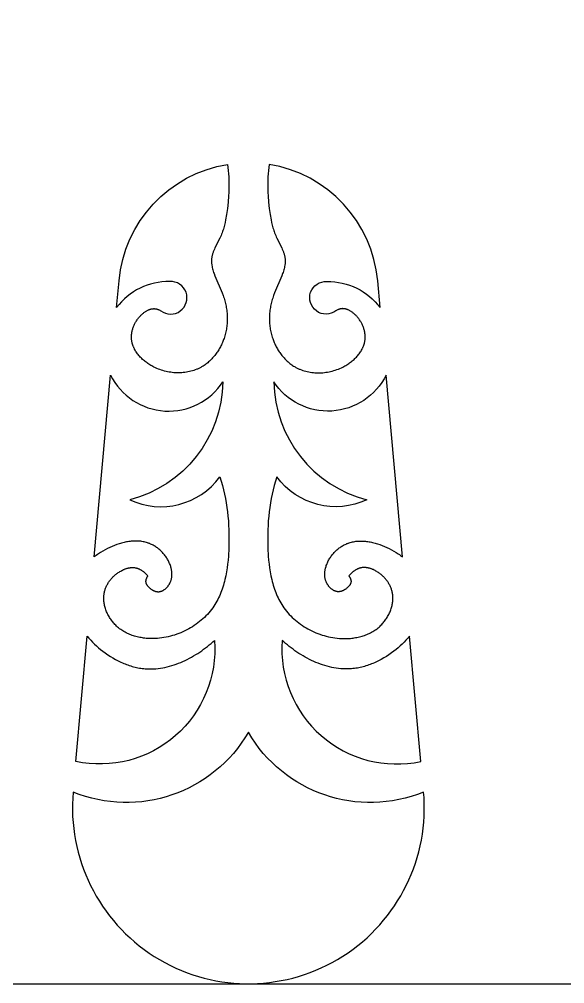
# Model space of a CAD drawing. Extents: x 55 to 271, y 60 to 279.
# Drawn here: x 150.4 to 179.8, y 59.8 to 111.8 of the extents above; entities that cross this region are included whole.
import ezdxf

# ---------------------------------------------------------------- set-up
doc = ezdxf.new("R2010")
doc.units = 0
doc.layers.get('0').update_dxf_attribs({"color": 1, "linetype": 'CONTINUOUS'})

msp = doc.modelspace()

# ---------------------------------------------------------------- linework, layer by layer
msp.add_lwpolyline([(54.848, 59.766), (270.707, 59.766), (270.707, 278.661), (54.848, 278.661)], close=True)
for points in [[(155.802, 97.673, -0.342621), (161.655, 103.96), (161.677, 103.792), (161.695, 103.624), (161.709, 103.454), (161.72, 103.285), (161.727, 103.115), (161.731, 102.945), (161.731, 102.775), (161.728, 102.604), (161.722, 102.434), (161.713, 102.264), (161.686, 101.924), (161.649, 101.586), (161.6, 101.249), (161.55, 100.963), (161.521, 100.822), (161.488, 100.68), (161.45, 100.54), (161.43, 100.47), (161.408, 100.401), (161.384, 100.332), (161.359, 100.263), (161.332, 100.194), (161.304, 100.126), (161.271, 100.051), (161.236, 99.977), (160.979, 99.464), (160.945, 99.391), (160.914, 99.318), (160.885, 99.246), (160.872, 99.209), (160.86, 99.173), (160.848, 99.136), (160.837, 99.1), (160.828, 99.063), (160.819, 99.027), (160.811, 98.99), (160.805, 98.953), (160.8, 98.922), (160.796, 98.891), (160.793, 98.86), (160.791, 98.829), (160.79, 98.798), (160.789, 98.767), (160.789, 98.736), (160.79, 98.704), (160.791, 98.673), (160.793, 98.642), (160.796, 98.61), (160.8, 98.579), (160.804, 98.548), (160.808, 98.516), (160.819, 98.453), (160.833, 98.39), (160.848, 98.326), (160.865, 98.263), (160.884, 98.199), (160.905, 98.135), (160.927, 98.071), (160.975, 97.943), (161.028, 97.813), (161.313, 97.158), (161.367, 97.025), (161.417, 96.891), (161.442, 96.819), (161.466, 96.746), (161.488, 96.674), (161.509, 96.601), (161.528, 96.528), (161.545, 96.455), (161.562, 96.382), (161.577, 96.308), (161.59, 96.235), (161.602, 96.162), (161.612, 96.089), (161.621, 96.015), (161.628, 95.942), (161.634, 95.869), (161.638, 95.795), (161.64, 95.722), (161.641, 95.649), (161.641, 95.576), (161.639, 95.503), (161.635, 95.43), (161.63, 95.358), (161.623, 95.285), (161.615, 95.213), (161.605, 95.141), (161.593, 95.069), (161.58, 94.998), (161.565, 94.926), (161.548, 94.855), (161.53, 94.784), (161.51, 94.714), (161.489, 94.644), (161.466, 94.574), (161.445, 94.516), (161.423, 94.459), (161.401, 94.402), (161.377, 94.345), (161.352, 94.289), (161.326, 94.233), (161.298, 94.177), (161.27, 94.122), (161.241, 94.068), (161.21, 94.014), (161.179, 93.961), (161.146, 93.908), (161.112, 93.856), (161.078, 93.805), (161.042, 93.755), (161.005, 93.705), (160.968, 93.656), (160.929, 93.609), (160.889, 93.562), (160.849, 93.516), (160.807, 93.471), (160.765, 93.427), (160.721, 93.384), (160.677, 93.342), (160.631, 93.301), (160.585, 93.262), (160.538, 93.223), (160.49, 93.186), (160.441, 93.151), (160.391, 93.116), (160.34, 93.083), (160.288, 93.051), (160.253, 93.031), (160.217, 93.011), (160.181, 92.991), (160.145, 92.973), (160.108, 92.955), (160.07, 92.937), (160.033, 92.921), (159.995, 92.905), (159.918, 92.874), (159.841, 92.847), (159.762, 92.822), (159.682, 92.8), (159.601, 92.78), (159.52, 92.763), (159.437, 92.748), (159.355, 92.736), (159.271, 92.726), (159.187, 92.72), (159.103, 92.715), (159.018, 92.713), (158.933, 92.714), (158.848, 92.717), (158.762, 92.723), (158.677, 92.732), (158.592, 92.743), (158.507, 92.756), (158.422, 92.772), (158.337, 92.79), (158.253, 92.811), (158.17, 92.835), (158.087, 92.861), (158.004, 92.889), (157.923, 92.92), (157.842, 92.954), (157.762, 92.99), (157.683, 93.028), (157.628, 93.057), (157.574, 93.086), (157.521, 93.117), (157.468, 93.149), (157.416, 93.182), (157.364, 93.216), (157.314, 93.251), (157.265, 93.287), (157.216, 93.325), (157.168, 93.363), (157.122, 93.402), (157.077, 93.442), (157.033, 93.484), (156.99, 93.526), (156.948, 93.569), (156.908, 93.612), (156.869, 93.657), (156.832, 93.703), (156.796, 93.749), (156.762, 93.796), (156.729, 93.844), (156.699, 93.893), (156.67, 93.942), (156.642, 93.992), (156.629, 94.017), (156.617, 94.043), (156.605, 94.068), (156.593, 94.094), (156.582, 94.12), (156.572, 94.146), (156.562, 94.172), (156.552, 94.198), (156.543, 94.225), (156.535, 94.251), (156.527, 94.278), (156.52, 94.305), (156.513, 94.332), (156.506, 94.359), (156.501, 94.387), (156.496, 94.414), (156.489, 94.455), (156.484, 94.496), (156.48, 94.538), (156.477, 94.58), (156.476, 94.621), (156.475, 94.663), (156.476, 94.705), (156.479, 94.748), (156.482, 94.79), (156.487, 94.832), (156.493, 94.874), (156.5, 94.917), (156.508, 94.959), (156.518, 95.001), (156.528, 95.043), (156.54, 95.085), (156.553, 95.126), (156.568, 95.168), (156.583, 95.209), (156.6, 95.25), (156.617, 95.291), (156.636, 95.332), (156.656, 95.372), (156.678, 95.412), (156.7, 95.451), (156.723, 95.49), (156.748, 95.529), (156.773, 95.567), (156.8, 95.605), (156.828, 95.642), (156.857, 95.679), (156.887, 95.715), (156.911, 95.742), (156.935, 95.769), (156.96, 95.795), (156.985, 95.821), (157.011, 95.846), (157.038, 95.871), (157.065, 95.895), (157.092, 95.919), (157.12, 95.942), (157.148, 95.964), (157.177, 95.985), (157.206, 96.005), (157.235, 96.025), (157.265, 96.043), (157.295, 96.061), (157.325, 96.077), (157.356, 96.093), (157.386, 96.107), (157.402, 96.114), (157.417, 96.12), (157.433, 96.126), (157.448, 96.132), (157.464, 96.137), (157.479, 96.142), (157.495, 96.147), (157.511, 96.152), (157.526, 96.156), (157.542, 96.159), (157.558, 96.163), (157.573, 96.166), (157.589, 96.169), (157.605, 96.171), (157.621, 96.173), (157.636, 96.174), (157.652, 96.176), (157.668, 96.176), (157.684, 96.177), (157.7, 96.177), (157.715, 96.176), (157.731, 96.175), (157.747, 96.174), (157.762, 96.172), (157.778, 96.17), (157.794, 96.168), (157.809, 96.165), (157.825, 96.161), (157.84, 96.157), (157.855, 96.153), (157.869, 96.149), (157.884, 96.144), (157.899, 96.138), (157.914, 96.133), (157.928, 96.127), (157.943, 96.121), (157.957, 96.114), (157.971, 96.107), (157.999, 96.093), (158.027, 96.078), (158.054, 96.062, 1.435159), (158.537, 97.642, 0.241668), (155.672, 96.231)], [(163.9, 103.96), (163.879, 103.792), (163.861, 103.624), (163.846, 103.454), (163.836, 103.285), (163.829, 103.115), (163.825, 102.945), (163.825, 102.775), (163.827, 102.604), (163.833, 102.434), (163.842, 102.264), (163.869, 101.924), (163.907, 101.586), (163.955, 101.249), (164.005, 100.963), (164.034, 100.822), (164.068, 100.68), (164.105, 100.54), (164.126, 100.47), (164.148, 100.401), (164.172, 100.332), (164.197, 100.263), (164.223, 100.194), (164.252, 100.126), (164.285, 100.051), (164.32, 99.977), (164.577, 99.464), (164.61, 99.391), (164.642, 99.318), (164.67, 99.246), (164.683, 99.209), (164.696, 99.173), (164.708, 99.136), (164.718, 99.1), (164.728, 99.063), (164.737, 99.027), (164.744, 98.99), (164.751, 98.953), (164.755, 98.922), (164.759, 98.891), (164.762, 98.86), (164.764, 98.829), (164.766, 98.798), (164.767, 98.767), (164.766, 98.736), (164.766, 98.704), (164.764, 98.673), (164.762, 98.642), (164.759, 98.61), (164.756, 98.579), (164.752, 98.548), (164.747, 98.516), (164.736, 98.453), (164.723, 98.39), (164.708, 98.326), (164.69, 98.263), (164.671, 98.199), (164.651, 98.135), (164.628, 98.071), (164.58, 97.943), (164.528, 97.813), (164.242, 97.158), (164.188, 97.025), (164.138, 96.891), (164.113, 96.819), (164.09, 96.746), (164.068, 96.674), (164.047, 96.601), (164.028, 96.528), (164.01, 96.455), (163.994, 96.382), (163.979, 96.308), (163.966, 96.235), (163.954, 96.162), (163.944, 96.089), (163.935, 96.015), (163.928, 95.942), (163.922, 95.869), (163.918, 95.795), (163.915, 95.722), (163.914, 95.649), (163.915, 95.576), (163.917, 95.503), (163.92, 95.43), (163.926, 95.358), (163.933, 95.285), (163.941, 95.213), (163.951, 95.141), (163.963, 95.069), (163.976, 94.998), (163.991, 94.926), (164.007, 94.855), (164.025, 94.784), (164.045, 94.714), (164.067, 94.644), (164.09, 94.574), (164.11, 94.516), (164.132, 94.459), (164.155, 94.402), (164.179, 94.345), (164.204, 94.289), (164.23, 94.233), (164.257, 94.177), (164.286, 94.122), (164.315, 94.068), (164.345, 94.014), (164.377, 93.961), (164.41, 93.908), (164.443, 93.856), (164.478, 93.805), (164.513, 93.755), (164.55, 93.705), (164.588, 93.656), (164.627, 93.609), (164.666, 93.562), (164.707, 93.516), (164.749, 93.471), (164.791, 93.427), (164.835, 93.384), (164.879, 93.342), (164.924, 93.301), (164.971, 93.262), (165.018, 93.223), (165.066, 93.186), (165.115, 93.151), (165.165, 93.116), (165.216, 93.083), (165.267, 93.051), (165.303, 93.031), (165.338, 93.011), (165.375, 92.991), (165.411, 92.973), (165.448, 92.955), (165.485, 92.937), (165.523, 92.921), (165.561, 92.905), (165.637, 92.874), (165.715, 92.847), (165.794, 92.822), (165.874, 92.8), (165.954, 92.78), (166.036, 92.763), (166.118, 92.748), (166.201, 92.736), (166.285, 92.726), (166.369, 92.72), (166.453, 92.715), (166.538, 92.713), (166.623, 92.714), (166.708, 92.717), (166.793, 92.723), (166.879, 92.732), (166.964, 92.743), (167.049, 92.756), (167.134, 92.772), (167.218, 92.79), (167.302, 92.811), (167.386, 92.835), (167.469, 92.861), (167.551, 92.889), (167.633, 92.92), (167.714, 92.954), (167.794, 92.99), (167.873, 93.028), (167.927, 93.057), (167.982, 93.086), (168.035, 93.117), (168.088, 93.149), (168.14, 93.182), (168.191, 93.216), (168.242, 93.251), (168.291, 93.287), (168.34, 93.325), (168.387, 93.363), (168.434, 93.402), (168.479, 93.442), (168.523, 93.484), (168.566, 93.526), (168.607, 93.569), (168.648, 93.612), (168.686, 93.657), (168.724, 93.703), (168.759, 93.749), (168.794, 93.796), (168.826, 93.844), (168.857, 93.893), (168.886, 93.942), (168.913, 93.992), (168.926, 94.017), (168.939, 94.043), (168.951, 94.068), (168.962, 94.094), (168.973, 94.12), (168.984, 94.146), (168.994, 94.172), (169.003, 94.198), (169.012, 94.225), (169.021, 94.251), (169.029, 94.278), (169.036, 94.305), (169.043, 94.332), (169.049, 94.359), (169.055, 94.387), (169.06, 94.414), (169.066, 94.455), (169.072, 94.496), (169.076, 94.538), (169.078, 94.58), (169.08, 94.621), (169.08, 94.663), (169.079, 94.705), (169.077, 94.748), (169.073, 94.79), (169.069, 94.832), (169.063, 94.874), (169.056, 94.917), (169.047, 94.959), (169.038, 95.001), (169.027, 95.043), (169.015, 95.085), (169.002, 95.126), (168.988, 95.168), (168.972, 95.209), (168.956, 95.25), (168.938, 95.291), (168.919, 95.332), (168.899, 95.372), (168.878, 95.412), (168.856, 95.451), (168.832, 95.49), (168.808, 95.529), (168.782, 95.567), (168.755, 95.605), (168.728, 95.642), (168.699, 95.679), (168.669, 95.715), (168.645, 95.742), (168.621, 95.769), (168.596, 95.795), (168.57, 95.821), (168.544, 95.846), (168.518, 95.871), (168.491, 95.895), (168.463, 95.919), (168.436, 95.942), (168.407, 95.964), (168.379, 95.985), (168.35, 96.005), (168.32, 96.025), (168.291, 96.043), (168.261, 96.061), (168.231, 96.077), (168.2, 96.093), (168.169, 96.107), (168.154, 96.114), (168.139, 96.12), (168.123, 96.126), (168.107, 96.132), (168.092, 96.137), (168.076, 96.142), (168.061, 96.147), (168.045, 96.152), (168.029, 96.156), (168.014, 96.159), (167.998, 96.163), (167.982, 96.166), (167.966, 96.169), (167.951, 96.171), (167.935, 96.173), (167.919, 96.174), (167.903, 96.176), (167.888, 96.176), (167.872, 96.177), (167.856, 96.177), (167.84, 96.176), (167.825, 96.175), (167.809, 96.174), (167.793, 96.172), (167.778, 96.17), (167.762, 96.168), (167.746, 96.165), (167.731, 96.161), (167.716, 96.157), (167.701, 96.153), (167.686, 96.149), (167.671, 96.144), (167.657, 96.138), (167.642, 96.133), (167.627, 96.127), (167.613, 96.121), (167.599, 96.114), (167.584, 96.107), (167.556, 96.093), (167.529, 96.078), (167.502, 96.062, -1.435159), (167.018, 97.642, -0.241668), (169.883, 96.231), (169.754, 97.673, 0.342621)], [(155.346, 92.594, 0.580389), (161.408, 92.235, -0.336677), (156.378, 85.866, 0.356742), (161.244, 87.106), (161.317, 86.875), (161.383, 86.642), (161.442, 86.409), (161.496, 86.174), (161.544, 85.937), (161.586, 85.7), (161.623, 85.461), (161.654, 85.221), (161.68, 84.98), (161.701, 84.737), (161.716, 84.494), (161.727, 84.249), (161.733, 84.003), (161.734, 83.756), (161.731, 83.509), (161.724, 83.26), (161.7, 82.831), (161.682, 82.616), (161.66, 82.402), (161.633, 82.189), (161.6, 81.977), (161.561, 81.768), (161.515, 81.561), (161.49, 81.458), (161.463, 81.356), (161.434, 81.255), (161.403, 81.155), (161.37, 81.056), (161.335, 80.958), (161.298, 80.861), (161.258, 80.765), (161.216, 80.67), (161.172, 80.576), (161.126, 80.483), (161.077, 80.392), (161.026, 80.302), (160.972, 80.214), (160.916, 80.127), (160.857, 80.042), (160.789, 79.95), (160.719, 79.861), (160.645, 79.774), (160.568, 79.689), (160.489, 79.606), (160.407, 79.525), (160.322, 79.446), (160.235, 79.37), (160.145, 79.296), (160.053, 79.224), (159.958, 79.155), (159.862, 79.088), (159.763, 79.024), (159.663, 78.963), (159.56, 78.904), (159.456, 78.848), (159.35, 78.795), (159.243, 78.745), (159.134, 78.698), (159.024, 78.654), (158.912, 78.613), (158.8, 78.575), (158.686, 78.54), (158.571, 78.509), (158.456, 78.48), (158.34, 78.456), (158.223, 78.434), (158.105, 78.416), (157.988, 78.402), (157.869, 78.391), (157.751, 78.384), (157.632, 78.381), (157.56, 78.381), (157.488, 78.382), (157.416, 78.385), (157.345, 78.389), (157.273, 78.394), (157.202, 78.402), (157.131, 78.41), (157.06, 78.42), (156.99, 78.432), (156.92, 78.445), (156.85, 78.459), (156.781, 78.475), (156.713, 78.493), (156.645, 78.513), (156.577, 78.534), (156.511, 78.556), (156.445, 78.58), (156.38, 78.606), (156.315, 78.634), (156.252, 78.663), (156.189, 78.694), (156.128, 78.726), (156.067, 78.761), (156.007, 78.797), (155.949, 78.835), (155.892, 78.874), (155.836, 78.916), (155.781, 78.959), (155.727, 79.004), (155.675, 79.051), (155.624, 79.099), (155.575, 79.15), (155.536, 79.192), (155.498, 79.236), (155.461, 79.281), (155.425, 79.326), (155.39, 79.373), (155.356, 79.421), (155.324, 79.47), (155.293, 79.519), (155.263, 79.57), (155.234, 79.621), (155.207, 79.673), (155.181, 79.725), (155.156, 79.779), (155.133, 79.832), (155.111, 79.887), (155.091, 79.941), (155.073, 79.996), (155.056, 80.052), (155.04, 80.108), (155.027, 80.164), (155.015, 80.22), (155.004, 80.277), (154.996, 80.333), (154.989, 80.39), (154.984, 80.446), (154.981, 80.503), (154.98, 80.559), (154.981, 80.587), (154.981, 80.615), (154.982, 80.643), (154.984, 80.671), (154.986, 80.699), (154.989, 80.727), (154.992, 80.755), (154.996, 80.783), (155, 80.81), (155.005, 80.838), (155.014, 80.882), (155.024, 80.925), (155.036, 80.969), (155.048, 81.012), (155.062, 81.054), (155.078, 81.097), (155.094, 81.139), (155.112, 81.18), (155.131, 81.221), (155.151, 81.262), (155.173, 81.302), (155.195, 81.341), (155.219, 81.38), (155.243, 81.419), (155.269, 81.457), (155.296, 81.494), (155.324, 81.531), (155.352, 81.567), (155.382, 81.603), (155.413, 81.638), (155.444, 81.672), (155.477, 81.705), (155.51, 81.738), (155.544, 81.77), (155.579, 81.801), (155.615, 81.831), (155.651, 81.861), (155.689, 81.889), (155.727, 81.917), (155.765, 81.944), (155.805, 81.97), (155.845, 81.995), (155.895, 82.025), (155.946, 82.053), (155.998, 82.079), (156.05, 82.103), (156.076, 82.115), (156.103, 82.126), (156.13, 82.136), (156.156, 82.146), (156.183, 82.155), (156.21, 82.164), (156.237, 82.172), (156.265, 82.179), (156.292, 82.186), (156.319, 82.192), (156.346, 82.198), (156.373, 82.202), (156.401, 82.206), (156.428, 82.21), (156.455, 82.212), (156.482, 82.214), (156.51, 82.215), (156.537, 82.215), (156.564, 82.215), (156.591, 82.213), (156.618, 82.211), (156.645, 82.208), (156.671, 82.204), (156.698, 82.199), (156.722, 82.194), (156.745, 82.188), (156.769, 82.181), (156.792, 82.174), (156.815, 82.166), (156.838, 82.157), (156.861, 82.148), (156.884, 82.138), (156.907, 82.127), (156.929, 82.116), (156.951, 82.105), (156.973, 82.092), (156.995, 82.08), (157.016, 82.067), (157.038, 82.053), (157.059, 82.039), (157.08, 82.024), (157.1, 82.009), (157.12, 81.994), (157.14, 81.978), (157.16, 81.962), (157.18, 81.946), (157.217, 81.912), (157.254, 81.877), (157.289, 81.841), (157.323, 81.804), (157.356, 81.767), (157.343, 81.749), (157.33, 81.73), (157.318, 81.711), (157.307, 81.692), (157.301, 81.682), (157.296, 81.672), (157.29, 81.661), (157.285, 81.651), (157.281, 81.641), (157.276, 81.63), (157.272, 81.619), (157.268, 81.609), (157.264, 81.598), (157.26, 81.587), (157.257, 81.577), (157.254, 81.566), (157.251, 81.555), (157.248, 81.544), (157.246, 81.533), (157.244, 81.522), (157.242, 81.511), (157.241, 81.501), (157.24, 81.49), (157.239, 81.479), (157.239, 81.468), (157.239, 81.458), (157.239, 81.452), (157.24, 81.447), (157.24, 81.442), (157.24, 81.436), (157.241, 81.431), (157.242, 81.425), (157.243, 81.42), (157.244, 81.414), (157.245, 81.409), (157.246, 81.403), (157.247, 81.398), (157.248, 81.392), (157.25, 81.387), (157.251, 81.381), (157.255, 81.371), (157.258, 81.36), (157.262, 81.349), (157.267, 81.339), (157.272, 81.329), (157.277, 81.318), (157.282, 81.308), (157.288, 81.298), (157.294, 81.288), (157.3, 81.278), (157.307, 81.268), (157.314, 81.258), (157.321, 81.249), (157.328, 81.239), (157.336, 81.23), (157.344, 81.22), (157.352, 81.211), (157.368, 81.192), (157.386, 81.175), (157.403, 81.157), (157.422, 81.14), (157.441, 81.123), (157.468, 81.099), (157.497, 81.077), (157.526, 81.055), (157.555, 81.035), (157.57, 81.025), (157.585, 81.015), (157.6, 81.006), (157.615, 80.997), (157.631, 80.989), (157.646, 80.981), (157.662, 80.973), (157.677, 80.965), (157.693, 80.958), (157.709, 80.952), (157.725, 80.946), (157.741, 80.94), (157.757, 80.935), (157.773, 80.93), (157.789, 80.926), (157.805, 80.922), (157.821, 80.918), (157.837, 80.915), (157.853, 80.913), (157.869, 80.911), (157.885, 80.91), (157.902, 80.909), (157.91, 80.909), (157.918, 80.909), (157.926, 80.909), (157.934, 80.909), (157.945, 80.91), (157.957, 80.911), (157.968, 80.912), (157.98, 80.913), (157.991, 80.915), (158.002, 80.917), (158.014, 80.919), (158.025, 80.922), (158.036, 80.925), (158.048, 80.928), (158.059, 80.931), (158.07, 80.935), (158.081, 80.939), (158.092, 80.943), (158.103, 80.947), (158.114, 80.951), (158.125, 80.956), (158.136, 80.961), (158.147, 80.966), (158.158, 80.972), (158.169, 80.978), (158.18, 80.983), (158.201, 80.996), (158.222, 81.009), (158.243, 81.023), (158.263, 81.037), (158.283, 81.053), (158.303, 81.069), (158.322, 81.085), (158.341, 81.103), (158.36, 81.121), (158.378, 81.139), (158.395, 81.158), (158.412, 81.177), (158.429, 81.197), (158.445, 81.217), (158.461, 81.238), (158.476, 81.259), (158.491, 81.28), (158.505, 81.302), (158.518, 81.324), (158.531, 81.346), (158.543, 81.368), (158.556, 81.395), (158.569, 81.422), (158.581, 81.449), (158.592, 81.476), (158.601, 81.504), (158.61, 81.531), (158.619, 81.559), (158.626, 81.587), (158.633, 81.615), (158.638, 81.644), (158.643, 81.672), (158.647, 81.7), (158.651, 81.729), (158.653, 81.758), (158.655, 81.786), (158.656, 81.815), (158.657, 81.844), (158.656, 81.873), (158.655, 81.902), (158.654, 81.931), (158.652, 81.96), (158.649, 81.989), (158.645, 82.017), (158.641, 82.046), (158.636, 82.075), (158.631, 82.104), (158.625, 82.132), (158.619, 82.161), (158.612, 82.189), (158.604, 82.218), (158.588, 82.274), (158.571, 82.326), (158.553, 82.376), (158.533, 82.427), (158.512, 82.476), (158.489, 82.525), (158.465, 82.574), (158.439, 82.622), (158.413, 82.669), (158.384, 82.715), (158.355, 82.76), (158.324, 82.805), (158.292, 82.849), (158.259, 82.892), (158.225, 82.934), (158.19, 82.976), (158.153, 83.016), (158.116, 83.055), (158.078, 83.093), (158.039, 83.131), (157.998, 83.167), (157.957, 83.202), (157.916, 83.235), (157.873, 83.268), (157.83, 83.3), (157.785, 83.33), (157.741, 83.359), (157.695, 83.386), (157.649, 83.412), (157.603, 83.437), (157.555, 83.461), (157.508, 83.483), (157.46, 83.503), (157.43, 83.515), (157.401, 83.526), (157.371, 83.537), (157.341, 83.547), (157.281, 83.566), (157.22, 83.582), (157.159, 83.596), (157.097, 83.609), (157.035, 83.619), (156.972, 83.628), (156.909, 83.634), (156.846, 83.639), (156.782, 83.642), (156.718, 83.643), (156.654, 83.643), (156.59, 83.64), (156.525, 83.636), (156.461, 83.631), (156.396, 83.624), (156.331, 83.615), (156.267, 83.605), (156.202, 83.593), (156.137, 83.58), (156.072, 83.566), (156.008, 83.55), (155.943, 83.533), (155.879, 83.515), (155.814, 83.495), (155.687, 83.453), (155.56, 83.406), (155.435, 83.356), (155.305, 83.298), (155.177, 83.237), (155.051, 83.171), (154.928, 83.102), (154.808, 83.029), (154.749, 82.99), (154.69, 82.951), (154.633, 82.912), (154.576, 82.871), (154.521, 82.829), (154.466, 82.786)], [(170.21, 92.594, -0.580389), (164.147, 92.235, 0.336677), (169.177, 85.866, -0.356742), (164.311, 87.106), (164.239, 86.875), (164.173, 86.642), (164.113, 86.409), (164.059, 86.174), (164.011, 85.937), (163.969, 85.7), (163.933, 85.461), (163.901, 85.221), (163.875, 84.98), (163.855, 84.737), (163.839, 84.494), (163.828, 84.249), (163.823, 84.003), (163.821, 83.756), (163.824, 83.509), (163.832, 83.26), (163.855, 82.831), (163.873, 82.616), (163.895, 82.402), (163.923, 82.189), (163.956, 81.977), (163.995, 81.768), (164.04, 81.561), (164.065, 81.458), (164.093, 81.356), (164.122, 81.255), (164.153, 81.155), (164.186, 81.056), (164.221, 80.958), (164.258, 80.861), (164.297, 80.765), (164.339, 80.67), (164.383, 80.576), (164.429, 80.483), (164.478, 80.392), (164.53, 80.302), (164.583, 80.214), (164.64, 80.127), (164.699, 80.042), (164.766, 79.95), (164.837, 79.861), (164.911, 79.774), (164.987, 79.689), (165.067, 79.606), (165.149, 79.525), (165.233, 79.446), (165.321, 79.37), (165.411, 79.296), (165.503, 79.224), (165.597, 79.155), (165.694, 79.088), (165.792, 79.024), (165.893, 78.963), (165.995, 78.904), (166.1, 78.848), (166.205, 78.795), (166.313, 78.745), (166.422, 78.698), (166.532, 78.654), (166.643, 78.613), (166.756, 78.575), (166.869, 78.54), (166.984, 78.509), (167.1, 78.48), (167.216, 78.456), (167.333, 78.434), (167.45, 78.416), (167.568, 78.402), (167.686, 78.391), (167.805, 78.384), (167.924, 78.381), (167.995, 78.381), (168.067, 78.382), (168.139, 78.385), (168.211, 78.389), (168.282, 78.394), (168.354, 78.402), (168.425, 78.41), (168.495, 78.42), (168.566, 78.432), (168.636, 78.445), (168.705, 78.459), (168.775, 78.475), (168.843, 78.493), (168.911, 78.513), (168.978, 78.534), (169.045, 78.556), (169.111, 78.58), (169.176, 78.606), (169.24, 78.634), (169.304, 78.663), (169.366, 78.694), (169.428, 78.726), (169.489, 78.761), (169.548, 78.797), (169.607, 78.835), (169.664, 78.874), (169.72, 78.916), (169.775, 78.959), (169.828, 79.004), (169.881, 79.051), (169.932, 79.099), (169.981, 79.15), (170.02, 79.192), (170.058, 79.236), (170.095, 79.281), (170.131, 79.326), (170.166, 79.373), (170.199, 79.421), (170.232, 79.47), (170.263, 79.519), (170.293, 79.57), (170.322, 79.621), (170.349, 79.673), (170.375, 79.725), (170.399, 79.779), (170.423, 79.832), (170.444, 79.887), (170.464, 79.941), (170.483, 79.996), (170.5, 80.052), (170.515, 80.108), (170.529, 80.164), (170.541, 80.22), (170.551, 80.277), (170.56, 80.333), (170.566, 80.39), (170.571, 80.446), (170.574, 80.503), (170.575, 80.559), (170.575, 80.587), (170.574, 80.615), (170.573, 80.643), (170.571, 80.671), (170.569, 80.699), (170.567, 80.727), (170.563, 80.755), (170.56, 80.783), (170.555, 80.81), (170.551, 80.838), (170.542, 80.882), (170.532, 80.925), (170.52, 80.969), (170.507, 81.012), (170.493, 81.054), (170.478, 81.097), (170.461, 81.139), (170.443, 81.18), (170.424, 81.221), (170.404, 81.262), (170.383, 81.302), (170.36, 81.341), (170.337, 81.38), (170.312, 81.419), (170.286, 81.457), (170.26, 81.494), (170.232, 81.531), (170.203, 81.567), (170.174, 81.603), (170.143, 81.638), (170.111, 81.672), (170.079, 81.705), (170.046, 81.738), (170.012, 81.77), (169.977, 81.801), (169.941, 81.831), (169.904, 81.861), (169.867, 81.889), (169.829, 81.917), (169.79, 81.944), (169.751, 81.97), (169.711, 81.995), (169.661, 82.025), (169.61, 82.053), (169.558, 82.079), (169.506, 82.103), (169.479, 82.115), (169.453, 82.126), (169.426, 82.136), (169.399, 82.146), (169.372, 82.155), (169.345, 82.164), (169.318, 82.172), (169.291, 82.179), (169.264, 82.186), (169.237, 82.192), (169.209, 82.198), (169.182, 82.202), (169.155, 82.206), (169.128, 82.21), (169.1, 82.212), (169.073, 82.214), (169.046, 82.215), (169.019, 82.215), (168.992, 82.215), (168.965, 82.213), (168.938, 82.211), (168.911, 82.208), (168.884, 82.204), (168.858, 82.199), (168.834, 82.194), (168.81, 82.188), (168.787, 82.181), (168.764, 82.174), (168.74, 82.166), (168.717, 82.157), (168.694, 82.148), (168.672, 82.138), (168.649, 82.127), (168.627, 82.116), (168.605, 82.105), (168.583, 82.092), (168.561, 82.08), (168.539, 82.067), (168.518, 82.053), (168.497, 82.039), (168.476, 82.024), (168.455, 82.009), (168.435, 81.994), (168.415, 81.978), (168.395, 81.962), (168.376, 81.946), (168.338, 81.912), (168.301, 81.877), (168.266, 81.841), (168.232, 81.804), (168.2, 81.767), (168.213, 81.749), (168.225, 81.73), (168.238, 81.711), (168.249, 81.692), (168.255, 81.682), (168.26, 81.672), (168.265, 81.661), (168.27, 81.651), (168.275, 81.641), (168.279, 81.63), (168.284, 81.619), (168.288, 81.609), (168.292, 81.598), (168.296, 81.587), (168.299, 81.577), (168.302, 81.566), (168.305, 81.555), (168.307, 81.544), (168.31, 81.533), (168.312, 81.522), (168.313, 81.511), (168.315, 81.501), (168.316, 81.49), (168.316, 81.479), (168.317, 81.468), (168.316, 81.458), (168.316, 81.452), (168.316, 81.447), (168.316, 81.442), (168.315, 81.436), (168.315, 81.431), (168.314, 81.425), (168.313, 81.42), (168.312, 81.414), (168.311, 81.409), (168.31, 81.403), (168.309, 81.398), (168.307, 81.392), (168.306, 81.387), (168.304, 81.381), (168.301, 81.371), (168.297, 81.36), (168.293, 81.349), (168.289, 81.339), (168.284, 81.329), (168.279, 81.318), (168.273, 81.308), (168.268, 81.298), (168.262, 81.288), (168.255, 81.278), (168.249, 81.268), (168.242, 81.258), (168.235, 81.249), (168.227, 81.239), (168.22, 81.23), (168.212, 81.22), (168.204, 81.211), (168.187, 81.192), (168.17, 81.175), (168.152, 81.157), (168.134, 81.14), (168.115, 81.123), (168.087, 81.099), (168.059, 81.077), (168.03, 81.055), (168, 81.035), (167.986, 81.025), (167.971, 81.015), (167.955, 81.006), (167.94, 80.997), (167.925, 80.989), (167.909, 80.981), (167.894, 80.973), (167.878, 80.965), (167.862, 80.958), (167.847, 80.952), (167.831, 80.946), (167.815, 80.94), (167.799, 80.935), (167.783, 80.93), (167.767, 80.926), (167.751, 80.922), (167.735, 80.918), (167.719, 80.915), (167.703, 80.913), (167.686, 80.911), (167.67, 80.91), (167.654, 80.909), (167.646, 80.909), (167.638, 80.909), (167.63, 80.909), (167.622, 80.909), (167.61, 80.91), (167.599, 80.911), (167.587, 80.912), (167.576, 80.913), (167.565, 80.915), (167.553, 80.917), (167.542, 80.919), (167.531, 80.922), (167.519, 80.925), (167.508, 80.928), (167.497, 80.931), (167.485, 80.935), (167.474, 80.939), (167.463, 80.943), (167.452, 80.947), (167.441, 80.951), (167.43, 80.956), (167.419, 80.961), (167.408, 80.966), (167.397, 80.972), (167.387, 80.978), (167.376, 80.983), (167.355, 80.996), (167.334, 81.009), (167.313, 81.023), (167.293, 81.037), (167.273, 81.053), (167.253, 81.069), (167.234, 81.085), (167.215, 81.103), (167.196, 81.121), (167.178, 81.139), (167.16, 81.158), (167.143, 81.177), (167.126, 81.197), (167.11, 81.217), (167.095, 81.238), (167.079, 81.259), (167.065, 81.28), (167.051, 81.302), (167.037, 81.324), (167.025, 81.346), (167.013, 81.368), (166.999, 81.395), (166.987, 81.422), (166.975, 81.449), (166.964, 81.476), (166.954, 81.504), (166.945, 81.531), (166.937, 81.559), (166.93, 81.587), (166.923, 81.615), (166.917, 81.644), (166.912, 81.672), (166.908, 81.7), (166.905, 81.729), (166.902, 81.758), (166.901, 81.786), (166.899, 81.815), (166.899, 81.844), (166.899, 81.873), (166.9, 81.902), (166.902, 81.931), (166.904, 81.96), (166.907, 81.989), (166.91, 82.017), (166.915, 82.046), (166.919, 82.075), (166.925, 82.104), (166.93, 82.132), (166.937, 82.161), (166.944, 82.189), (166.951, 82.218), (166.967, 82.274), (166.984, 82.326), (167.003, 82.376), (167.022, 82.427), (167.044, 82.476), (167.066, 82.525), (167.091, 82.574), (167.116, 82.622), (167.143, 82.669), (167.171, 82.715), (167.201, 82.76), (167.231, 82.805), (167.263, 82.849), (167.296, 82.892), (167.331, 82.934), (167.366, 82.976), (167.402, 83.016), (167.439, 83.055), (167.478, 83.093), (167.517, 83.131), (167.557, 83.167), (167.598, 83.202), (167.64, 83.235), (167.683, 83.268), (167.726, 83.3), (167.77, 83.33), (167.815, 83.359), (167.86, 83.386), (167.906, 83.412), (167.953, 83.437), (168, 83.461), (168.048, 83.483), (168.096, 83.503), (168.125, 83.515), (168.155, 83.526), (168.185, 83.537), (168.215, 83.547), (168.275, 83.566), (168.336, 83.582), (168.397, 83.596), (168.459, 83.609), (168.521, 83.619), (168.584, 83.628), (168.647, 83.634), (168.71, 83.639), (168.773, 83.642), (168.837, 83.643), (168.901, 83.643), (168.966, 83.64), (169.03, 83.636), (169.095, 83.631), (169.159, 83.624), (169.224, 83.615), (169.289, 83.605), (169.354, 83.593), (169.419, 83.58), (169.483, 83.566), (169.548, 83.55), (169.613, 83.533), (169.677, 83.515), (169.741, 83.495), (169.869, 83.453), (169.995, 83.406), (170.12, 83.356), (170.251, 83.298), (170.379, 83.237), (170.504, 83.171), (170.628, 83.102), (170.748, 83.029), (170.807, 82.99), (170.865, 82.951), (170.923, 82.912), (170.979, 82.871), (171.035, 82.829), (171.09, 82.786)], [(154.083, 78.516), (154.176, 78.405), (154.273, 78.296), (154.374, 78.19), (154.479, 78.087), (154.587, 77.987), (154.698, 77.89), (154.812, 77.796), (154.928, 77.705), (155.061, 77.606), (155.196, 77.512), (155.334, 77.422), (155.474, 77.337), (155.616, 77.256), (155.761, 77.18), (155.907, 77.109), (155.981, 77.076), (156.055, 77.044), (156.13, 77.013), (156.206, 76.984), (156.281, 76.957), (156.357, 76.931), (156.434, 76.906), (156.51, 76.883), (156.587, 76.862), (156.665, 76.842), (156.742, 76.824), (156.82, 76.808), (156.898, 76.793), (156.976, 76.78), (157.055, 76.769), (157.134, 76.76), (157.213, 76.753), (157.292, 76.747), (157.353, 76.744), (157.415, 76.742), (157.477, 76.742), (157.539, 76.742), (157.601, 76.744), (157.663, 76.746), (157.787, 76.755), (157.911, 76.767), (158.035, 76.784), (158.158, 76.805), (158.282, 76.829), (158.405, 76.858), (158.528, 76.89), (158.65, 76.925), (158.772, 76.964), (158.893, 77.006), (159.013, 77.051), (159.132, 77.1), (159.251, 77.151), (159.368, 77.205), (159.484, 77.262), (159.6, 77.322), (159.714, 77.384), (159.826, 77.449), (159.937, 77.516), (160.047, 77.585), (160.155, 77.656), (160.261, 77.729), (160.366, 77.804), (160.468, 77.881), (160.569, 77.959), (160.668, 78.039), (160.764, 78.121), (160.859, 78.203), (160.951, 78.287, -0.50165), (153.476, 71.754)], [(171.473, 78.516), (171.38, 78.405), (171.282, 78.296), (171.181, 78.19), (171.076, 78.087), (170.968, 77.987), (170.857, 77.89), (170.744, 77.796), (170.627, 77.705), (170.495, 77.606), (170.36, 77.512), (170.222, 77.422), (170.082, 77.337), (169.939, 77.256), (169.795, 77.18), (169.648, 77.109), (169.575, 77.076), (169.5, 77.044), (169.425, 77.013), (169.35, 76.984), (169.274, 76.957), (169.198, 76.931), (169.122, 76.906), (169.045, 76.883), (168.968, 76.862), (168.891, 76.842), (168.813, 76.824), (168.736, 76.808), (168.657, 76.793), (168.579, 76.78), (168.501, 76.769), (168.422, 76.76), (168.343, 76.753), (168.264, 76.747), (168.202, 76.744), (168.14, 76.742), (168.079, 76.742), (168.017, 76.742), (167.955, 76.744), (167.893, 76.746), (167.769, 76.755), (167.645, 76.767), (167.521, 76.784), (167.397, 76.805), (167.274, 76.829), (167.151, 76.858), (167.028, 76.89), (166.906, 76.925), (166.784, 76.964), (166.663, 77.006), (166.543, 77.051), (166.423, 77.1), (166.305, 77.151), (166.188, 77.205), (166.071, 77.262), (165.956, 77.322), (165.842, 77.384), (165.73, 77.449), (165.618, 77.516), (165.509, 77.585), (165.401, 77.656), (165.294, 77.729), (165.19, 77.804), (165.087, 77.881), (164.987, 77.959), (164.888, 78.039), (164.791, 78.121), (164.697, 78.203), (164.605, 78.287, 0.50165), (172.08, 71.754)], [(172.228, 70.105, -0.374766), (162.778, 73.332, -0.374766), (153.328, 70.105, 1.076356), (172.255, 69.802)]]:
    msp.add_lwpolyline(points, format="xyb", close=True)

doc.saveas('drawing.dxf')
